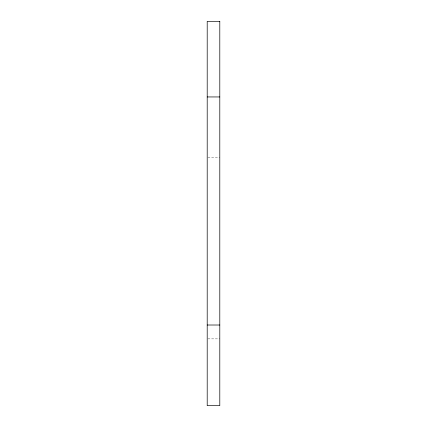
<?xml version="1.0" encoding="UTF-8"?>
<svg xmlns="http://www.w3.org/2000/svg" width="427" height="427" viewBox="0 0 427 427"><rect width="100%" height="100%" fill="white"/><g stroke="black" fill="none" stroke-linecap="round" stroke-linejoin="round"><path stroke-width="0.32" stroke-dasharray="2.13 1.6" d="M207.864 157.43L219.798 157.43M207.864 338.873L219.798 338.873"/><path stroke-width="0.64" d="M207.202 96.95L219.798 96.95M207.202 325.011L219.798 325.011M219.798 21.35L207.202 21.35L207.202 405.65L219.798 405.65L219.798 21.35"/></g></svg>
